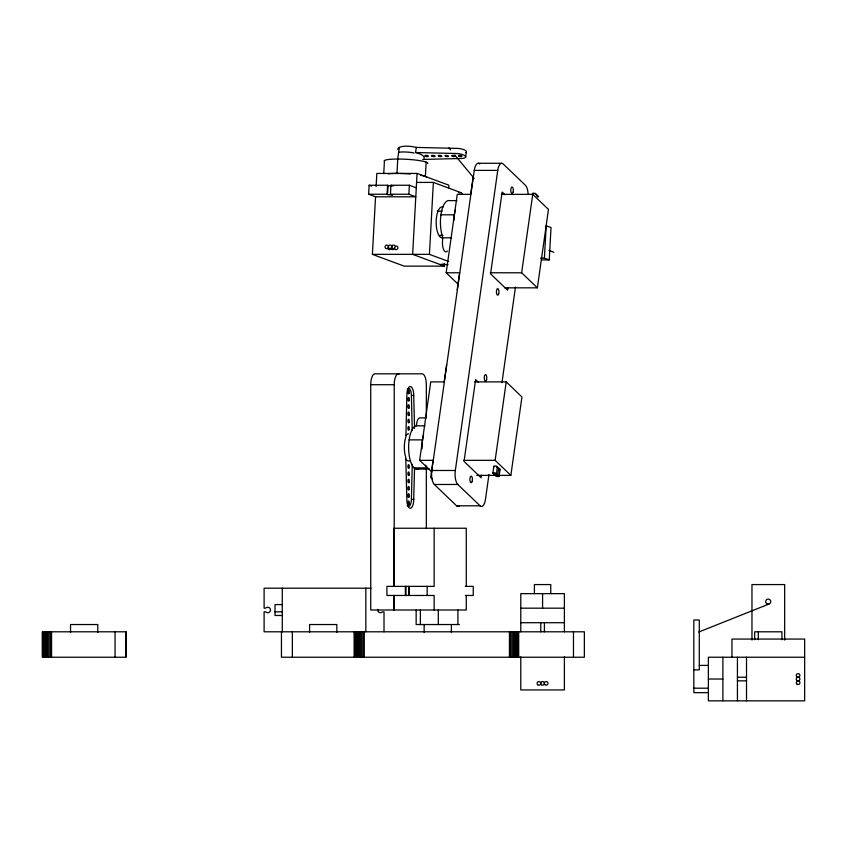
<?xml version="1.0" encoding="UTF-8"?>
<svg xmlns="http://www.w3.org/2000/svg" width="847" height="847" viewBox="0 0 847 847"><rect width="100%" height="100%" fill="white"/><g stroke="black" fill="none" stroke-linecap="round" stroke-linejoin="round"><path stroke-width="1.27" d="M393.336 185.948L390.933 185.249L390.435 194.238L392.659 195.022L387.45 194.651L388.191 185.482L387.577 185.249L369.123 185.249L368.636 194.238L375.549 196.8L415.803 196.8L408.889 194.238L390.435 194.238M412.256 464.315L411.398 499.169A7.263 2.795 -90 0 1 407.216 505.468M414.575 428.338L413.643 393.262A9.095 3.494 -90 0 0 410.276 386.518A9.095 3.494 -90 0 0 406.899 393.262L405.882 437.094L405.131 439.667A15.468 5.95 -90 0 0 405.131 455.135L405.755 457.242L406.899 501.53A9.095 3.494 -90 0 0 410.276 508.274A9.095 3.494 -90 0 0 413.654 501.53L414.543 467.766M444.59 263.512L444.442 266.138L404.188 266.138L372.394 254.354L375.549 196.8M376.11 186.499L376.82 173.423L417.073 173.423L448.878 185.197L448.73 187.812M383.744 173.646L384.453 160.57M387.704 194.471L387.079 194.238L387.577 185.249M396.947 173.423L397.741 159.035M408.889 194.238L409.376 185.249L390.933 185.249M417.073 173.423L412.648 254.354L444.442 266.138M425.374 176.494L426.157 162.105M448.656 261.479L429.429 254.354L433.357 182.412L416.586 182.412M549.248 259.913L544.409 258.123L546.188 225.747L551.026 227.536L549.248 259.913L541.36 259.913M418.418 468.878A21.8 8.375 -90 0 1 408.741 451.112A21.8 8.375 -90 0 1 415.57 425.914L416.438 425.829L416.608 423.796A9.084 3.494 -90 0 1 420.197 417.889L426.306 417.889M397.592 159.818L399.35 147.42M424.051 158.336A13.626 4.341 8 0 0 416.121 152.661L415.559 152.534L416.279 147.42L456.597 148.363A7.263 2.319 8 0 1 464.421 149.908A7.263 2.319 8 0 1 465.818 152.64M431.885 472.044L419.657 460.334L430.742 381.902L444.167 381.902L446.57 364.845M458.195 284.296L446.178 272.776L457.264 194.355L470.678 194.355L473.092 177.298M465.617 157.235L466.337 152.121M457.179 289.833L459.593 272.776L446.178 272.776M459.296 505.977A10.905 4.193 -90 0 1 456.607 505.807L434.331 484.473A10.905 4.193 90 0 1 431.843 470.477L474.267 170.395A10.905 4.193 -90 0 1 479.646 163.937M488.984 474.436L485.458 499.338A10.905 4.193 -90 0 1 480.08 505.807L457.803 484.473A10.905 4.193 -90 0 1 455.326 470.477L497.75 170.395A10.905 4.193 -90 0 1 503.129 163.937L525.405 185.26A10.905 4.193 -90 0 1 528.083 193.635M481.445 475.125L481.075 477.719L464.04 461.403L475.612 379.572L478.46 382.283M507.967 287.567L507.597 290.172L490.561 273.856L502.133 192.015L504.971 194.736M501.953 382.706L515.474 287.048M492.869 473.124L493.833 466.305M506.22 381.902L521.943 396.957L510.857 475.389L495.135 460.334L506.22 381.902L474.807 381.902M532.742 194.355L548.464 209.41L537.379 287.832L521.646 272.776L532.742 194.355L501.318 194.355M496.437 473.738A1.821 0.582 8 0 0 493.97 472.806A1.821 0.582 8 0 0 493.547 473.759A1.821 0.582 8 0 0 496.437 473.738L497.401 466.919M497.75 474.998A1.821 0.582 8 0 0 495.283 474.055A1.821 0.582 8 0 0 494.86 475.008A1.821 0.582 8 0 0 497.75 474.998L498.714 468.169M499.105 476.247A1.821 0.582 8 0 0 496.649 475.315A1.821 0.582 8 0 0 496.215 476.268A1.821 0.582 8 0 0 499.105 476.247L500.069 469.429M456.893 200.623L449.577 200.623A21.8 8.375 90 0 0 440.948 214.81A21.8 8.375 -90 0 0 442.378 236.292L442.642 239.659A9.084 3.494 -90 0 0 443.553 249.473A9.084 3.494 -90 0 0 447.385 251.04M698.743 632.031L768.822 604.112M444.124 263.925L440.302 264.592L448.042 264.592M388.191 185.482L391.674 186.149M422.769 159.437L461.117 158.495A7.263 2.319 8 0 0 465.204 155.986A7.263 2.319 8 0 0 455.877 153.476L415.559 152.534M478.036 163.27L501.519 163.27M474.267 170.395L497.75 170.395M458.428 192.65L461.012 192.65L462.896 194.439M368.636 194.238L387.079 194.238M437.327 211.157L442.208 211.157M440.948 214.81L454.373 214.81A21.8 8.375 -90 0 1 455.39 209.77M439.614 235.392L442.97 235.392M443.013 237.827L451.557 237.827M372.394 254.354L429.429 254.354M540.545 258.123L544.409 258.123M490.233 272.776L521.646 272.776M504.643 287.832L537.379 287.832M466.274 595.462L466.274 609.999L370.742 609.999L370.742 384.718L394.226 384.718A10.905 4.193 -90 0 1 398.408 373.823M411.526 395.443L413.76 395.443M416.438 425.829L424.972 425.829M409.133 439.868L422.547 439.868M419.657 460.334L433.071 460.334L430.657 477.38L432.468 479.106M463.711 460.334L495.135 460.334M414.098 467.862L427.513 467.862A21.8 8.375 -90 0 1 425.586 465.215M416.237 469.111L429.651 469.111M431.843 470.477L455.326 470.477M476.819 475.389L496.458 475.389M499.074 475.389L510.857 475.389M434.331 484.473L457.803 484.473M411.526 499.349L413.77 499.349M456.607 505.807L480.08 505.807M465.342 586.378L473.251 586.378L473.251 595.462L465.342 595.462M371.039 588.199L264.105 588.199L264.105 608.178L265.81 608.072A2.721 2.721 0 0 1 269.664 608.072A2.721 2.721 0 0 1 269.664 611.926A2.721 2.721 0 0 1 265.81 611.926L264.105 611.809L264.105 631.798L584.366 631.798L584.366 657.23L281.448 657.23L281.448 631.798M282.273 604.578L275.01 604.578L275.01 615.473L282.273 615.473M520.789 608.178L564.388 608.178M275.01 611.841L282.273 611.841M520.789 622.714L564.388 622.714M459.381 624.535L416.152 624.535L416.152 609.999M804.65 657.23L708.367 657.23L708.367 700.84L804.65 700.84L804.65 639.062L731.977 639.062L731.977 657.23M699.283 665.403L708.367 665.403M693.831 669.861L699.283 669.861L699.283 619.993L693.831 619.993L693.831 692.655L708.367 692.655M737.43 677.219L746.514 677.219M708.367 679.029L722.893 679.029M737.43 680.85L746.514 680.85M693.831 688.198L708.367 688.198M416.84 147.547L413.452 146.796A13.626 4.341 8 0 0 400.875 146.796L399.053 147.547A13.626 4.341 8 0 0 397.995 149.654M433.357 182.412L461.012 192.65M409.376 185.249L416.29 187.812M548.983 250.49L553.811 252.279M369.123 185.249L371.431 186.107M448.889 147.897L450.572 149.93M454.786 155.012L474.161 178.389M412.256 430.477L411.398 395.623A7.263 2.795 -90 0 0 407.206 389.324M784.661 640.057L784.661 584.568L751.967 584.568L751.967 640.057M781.929 639.729L781.929 631.798L754.677 631.798L754.677 639.729M758.309 631.798L758.309 639.729M746.514 657.23L746.514 700.84M737.43 657.23L737.43 700.84M722.893 657.23L722.893 700.84M573.472 631.798L573.472 657.23M564.388 631.798L564.388 593.641L520.789 593.641L520.789 631.798M564.388 656.901L564.388 689.934L520.789 689.934L520.789 656.901M550.762 593.641L550.762 584.568L534.404 584.568L534.404 593.641M544.399 622.714L544.399 631.798M542.588 593.641L542.588 608.178M540.767 622.714L540.767 631.798M518.608 631.798L518.608 657.23M518.459 631.798L518.459 657.23M518.068 631.798L518.068 657.23M517.475 631.798L517.475 657.23M516.691 631.798L516.691 657.23M515.728 631.798L515.728 657.23M514.627 631.798L514.627 657.23M513.388 631.798L513.388 657.23M512.043 631.798L512.043 657.23M510.635 631.798L510.635 657.23M509.439 631.798L509.439 657.23M466.274 586.378L466.274 528.242L393.897 528.242L393.897 586.378M457.899 609.999L457.899 624.535M451.387 624.535L451.387 632.317M438.312 609.999L438.312 624.535M434.151 528.242L434.151 586.378L386.92 586.378L386.92 595.462L434.151 595.462L434.151 609.999M427.174 586.378L427.174 595.462M426.337 417.656L426.337 384.718A10.905 4.193 -90 0 0 422.145 373.823L374.925 373.823A10.905 4.193 -90 0 0 370.742 384.718M426.337 469.037L426.337 528.316M424.146 624.535L424.146 632.317M420.387 609.999L420.377 624.535M409.345 586.378L409.345 595.462M408.72 586.378L408.72 595.462M405.999 586.378L405.999 595.462M405.374 586.378L405.374 595.462M394.226 384.718L394.226 586.283M394.226 595.505L394.226 609.999M393.897 595.462L393.897 609.999M384.009 631.798L384.009 611.809L382.304 611.926A2.721 2.721 0 0 1 377.751 609.289M365.84 588.199L365.84 631.798M364.284 631.798L364.284 657.23M363.088 631.798L363.088 657.23M361.669 631.798L361.669 657.23M360.335 631.798L360.335 657.23M359.096 631.798L359.096 657.23M357.985 631.798L357.985 657.23M357.032 631.798L357.032 657.23M356.248 631.798L356.248 657.23M355.645 631.798L355.645 657.23M355.253 631.798L355.253 657.23M355.105 631.798L355.105 657.23M354.11 631.798L354.11 657.23M336.841 632.455L336.841 624.535L309.589 624.535L309.589 632.455M292.342 631.798L292.342 657.23M282.273 588.199L282.273 631.798M125.801 631.798L125.801 657.23M115.054 631.798L115.054 657.23M97.786 632.455L97.786 624.535L70.534 624.535L70.534 632.455M51.561 631.798L51.561 657.23M50.365 631.798L50.365 657.23M48.946 631.798L48.946 657.23M47.612 631.798L47.612 657.23M46.373 631.798L46.373 657.23M45.262 631.798L45.262 657.23M44.309 631.798L44.309 657.23M43.525 631.798L43.525 657.23M42.922 631.798L42.922 657.23M42.53 631.798L42.53 657.23M442.822 237.7A15.458 5.94 -90 0 1 436.163 222.189A15.458 5.94 -90 0 1 442.939 207.049M384.443 161.311A21.8 2.837 3.1 0 1 406.073 159.268A21.8 2.837 3.1 0 1 427.608 163.64M388 173.836A21.8 2.837 3.1 0 1 410.361 174.006M420.663 175.318A21.8 2.837 3.1 0 1 422.537 175.7M423.627 175.954A21.8 2.837 3.1 0 1 426.835 177.288M398.429 152.809A8.174 1.059 3.1 0 1 404.421 151.962A8.174 1.059 3.1 0 1 414.077 153.106M395.845 246.117A1.821 1.662 -69.7 0 1 397.815 247.208A1.821 1.662 -69.7 0 1 396.851 249.463A1.821 1.662 -69.7 0 1 394.723 248.764M390.912 248.774A1.821 1.662 -69.7 0 1 387.862 248.383M394.268 248.722A1.821 1.662 -69.7 0 1 391.367 248.764M398.662 373.823A10.905 4.193 90 0 1 399.212 373.908M409.959 460.556A13.626 5.241 -90 0 1 405.988 459.201M405.988 435.602A13.626 5.241 -90 0 1 408.603 433.77M422.05 448.846A21.8 8.375 -90 0 1 423.564 434.829M494.182 466.782A1.821 0.582 8 0 1 494.532 466.009A1.821 0.582 8 0 1 497.051 466.443A1.821 0.582 8 0 1 496.702 467.216M498.534 468.571A1.821 0.582 8 0 1 500.026 469.196A1.821 0.582 8 0 1 499.381 469.725M496.702 467.258A1.821 0.582 8 0 1 498.491 467.777A1.821 0.582 8 0 1 498.354 468.402M453.886 220.358A21.8 8.375 90 0 1 454.373 214.81M536.617 195.699A1.821 0.582 8 0 1 538.544 196.398A1.821 0.582 8 0 1 537.422 196.928M533.07 194.101A1.821 0.582 8 0 1 532.932 193.222A1.821 0.582 8 0 1 535.59 193.592A1.821 0.582 8 0 1 535.262 194.397M535.78 194.514A1.821 0.582 8 0 1 537.242 195.138A1.821 0.582 8 0 1 536.532 195.657M125.949 631.798L42.35 631.798L42.382 657.23L125.949 657.23L125.949 631.798M766.895 603.805A2.541 2.541 0 0 0 770.781 601.719A2.541 2.541 0 0 0 767.033 599.401A2.541 2.541 0 0 0 766.895 603.805M394.226 248.362A1.821 1.662 -69.7 0 0 394.353 245.249A1.821 1.662 -69.7 0 0 391.769 246.848A1.821 1.662 -69.7 0 0 394.226 248.362M387.513 248.415A1.821 1.662 -69.7 0 0 387.64 245.302A1.821 1.662 -69.7 0 0 385.057 246.9A1.821 1.662 -69.7 0 0 387.513 248.415M390.869 248.362A1.821 1.662 -69.7 0 0 390.996 245.249A1.821 1.662 -69.7 0 0 388.413 246.848A1.821 1.662 -69.7 0 0 390.869 248.362M409.101 504.092A1.821 0.699 -90 0 0 408.794 501.053A1.821 0.699 -90 0 0 407.936 503.277A1.821 0.699 -90 0 0 409.101 504.092M409.101 393.273A1.821 0.699 -90 0 0 408.783 390.234A1.821 0.699 -90 0 0 407.926 392.457A1.821 0.699 -90 0 0 409.101 393.273M409.101 489.555A1.821 0.699 -90 0 0 408.794 486.517A1.821 0.699 -90 0 0 407.936 488.74A1.821 0.699 -90 0 0 409.101 489.555M409.101 407.809A1.821 0.699 -90 0 0 408.783 404.771A1.821 0.699 -90 0 0 407.926 406.994A1.821 0.699 -90 0 0 409.101 407.809M409.101 467.756A1.821 0.699 -90 0 0 408.783 464.717A1.821 0.699 -90 0 0 407.936 466.941A1.821 0.699 -90 0 0 409.101 467.756M409.101 415.072A1.821 0.699 -90 0 0 408.783 412.034A1.821 0.699 -90 0 0 407.926 414.257A1.821 0.699 -90 0 0 409.101 415.072M409.101 400.536A1.821 0.699 -90 0 0 408.783 397.497A1.821 0.699 -90 0 0 407.926 399.72A1.821 0.699 -90 0 0 409.101 400.536M409.101 475.029A1.821 0.699 -90 0 0 408.794 471.991A1.821 0.699 -90 0 0 407.936 474.214A1.821 0.699 -90 0 0 409.101 475.029M409.101 482.292A1.821 0.699 -90 0 0 408.794 479.254A1.821 0.699 -90 0 0 407.936 481.477A1.821 0.699 -90 0 0 409.101 482.292M409.101 496.829A1.821 0.699 -90 0 0 408.794 493.79A1.821 0.699 -90 0 0 407.936 496.014A1.821 0.699 -90 0 0 409.101 496.829M409.101 422.335A1.821 0.699 -90 0 0 408.783 419.297A1.821 0.699 -90 0 0 407.926 421.531A1.821 0.699 -90 0 0 409.101 422.335M409.101 429.609A1.821 0.699 -90 0 0 408.783 426.57A1.821 0.699 -90 0 0 407.926 428.794A1.821 0.699 -90 0 0 409.101 429.609M498.714 293.782A3.272 1.26 -90 0 0 497.792 288.647A3.272 1.26 -90 0 0 496.543 293.274A3.272 1.26 -90 0 0 498.714 293.782M513.081 192.174A3.272 1.26 -90 0 0 512.16 187.028A3.272 1.26 -90 0 0 510.91 191.655A3.272 1.26 -90 0 0 513.081 192.174M486.559 379.721A3.272 1.26 -90 0 0 485.649 374.575A3.272 1.26 -90 0 0 484.389 379.202A3.272 1.26 -90 0 0 486.559 379.721M472.192 481.34A3.272 1.26 -90 0 0 471.281 476.194A3.272 1.26 -90 0 0 470.021 480.821A3.272 1.26 -90 0 0 472.192 481.34M438.926 156.303A1.821 0.582 8 0 0 441.827 156.303A1.821 0.582 8 0 0 439.392 155.361A1.821 0.582 8 0 0 438.926 156.303M452.34 156.303A1.821 0.582 8 0 0 455.241 156.303A1.821 0.582 8 0 0 452.806 155.361A1.821 0.582 8 0 0 452.34 156.303M432.214 156.303A1.821 0.582 8 0 0 435.114 156.303A1.821 0.582 8 0 0 432.679 155.361A1.821 0.582 8 0 0 432.214 156.303M445.628 156.303A1.821 0.582 8 0 0 448.539 156.303A1.821 0.582 8 0 0 446.104 155.361A1.821 0.582 8 0 0 445.628 156.303M459.053 156.303A1.821 0.582 8 0 0 461.954 156.303A1.821 0.582 8 0 0 459.519 155.361A1.821 0.582 8 0 0 459.053 156.303M425.501 156.303A1.821 0.582 8 0 0 428.413 156.303A1.821 0.582 8 0 0 425.977 155.361A1.821 0.582 8 0 0 425.501 156.303M796.805 676.732A1.821 1.821 0 0 0 799.833 675.874A1.821 1.821 0 0 0 797.578 673.672A1.821 1.821 0 0 0 796.805 676.732M796.805 680.363A1.821 1.821 0 0 0 799.833 679.506A1.821 1.821 0 0 0 797.578 677.314A1.821 1.821 0 0 0 796.805 680.363M796.858 683.995A1.821 1.821 0 0 0 799.886 683.137A1.821 1.821 0 0 0 797.63 680.946A1.821 1.821 0 0 0 796.858 683.995M544.928 684.662A1.821 1.821 0 0 0 547.956 683.804A1.821 1.821 0 0 0 545.701 681.602A1.821 1.821 0 0 0 544.928 684.662M541.297 684.662A1.821 1.821 0 0 0 544.314 683.804A1.821 1.821 0 0 0 542.059 681.602A1.821 1.821 0 0 0 541.297 684.662M537.654 684.715A1.821 1.821 0 0 0 540.682 683.857A1.821 1.821 0 0 0 538.427 681.655A1.821 1.821 0 0 0 537.654 684.715"/></g></svg>
